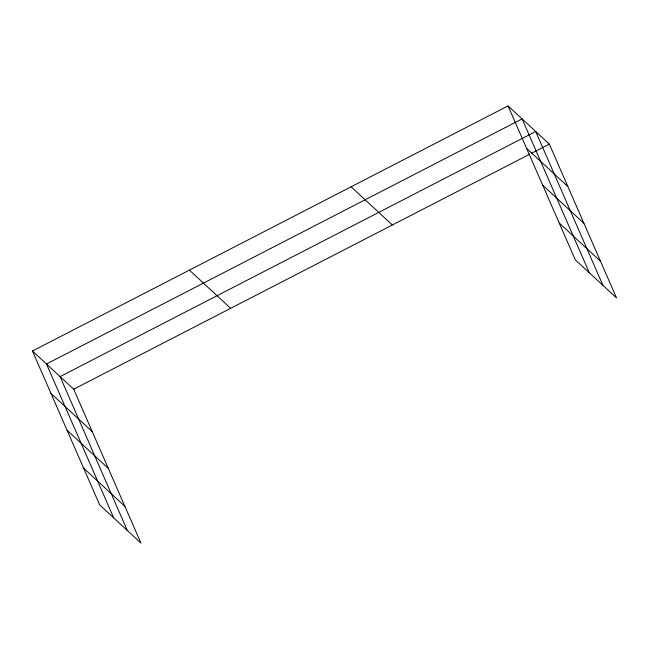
<?xml version="1.0" encoding="UTF-8"?>
<svg xmlns="http://www.w3.org/2000/svg" width="649" height="649" viewBox="0 0 649 649"><rect width="100%" height="100%" fill="white"/><g stroke="black" fill="none" stroke-linecap="round" stroke-linejoin="round"><path stroke-width="0.97" d="M32.45 351.02L73.718 389.205L140.947 543.083L99.678 504.898L32.45 351.02L508.053 105.917L549.322 144.102L616.55 297.98L575.282 259.795L508.053 105.917M73.718 389.205L529.706 154.219M531.49 153.294L549.322 144.102M526.607 148.378L567.875 186.563M542.669 185.143L583.938 223.329M559.219 223.029L600.487 261.214M351.101 186.798L392.369 224.984M189.403 270.13L230.671 308.324M51.003 393.472L92.272 431.666M67.066 430.246L108.334 468.432M83.616 468.124L124.884 506.317M602.929 285.382L535.701 131.504L60.097 376.607L127.326 530.484M589.316 272.775L522.088 118.897L46.485 364L113.713 517.878"/></g></svg>
